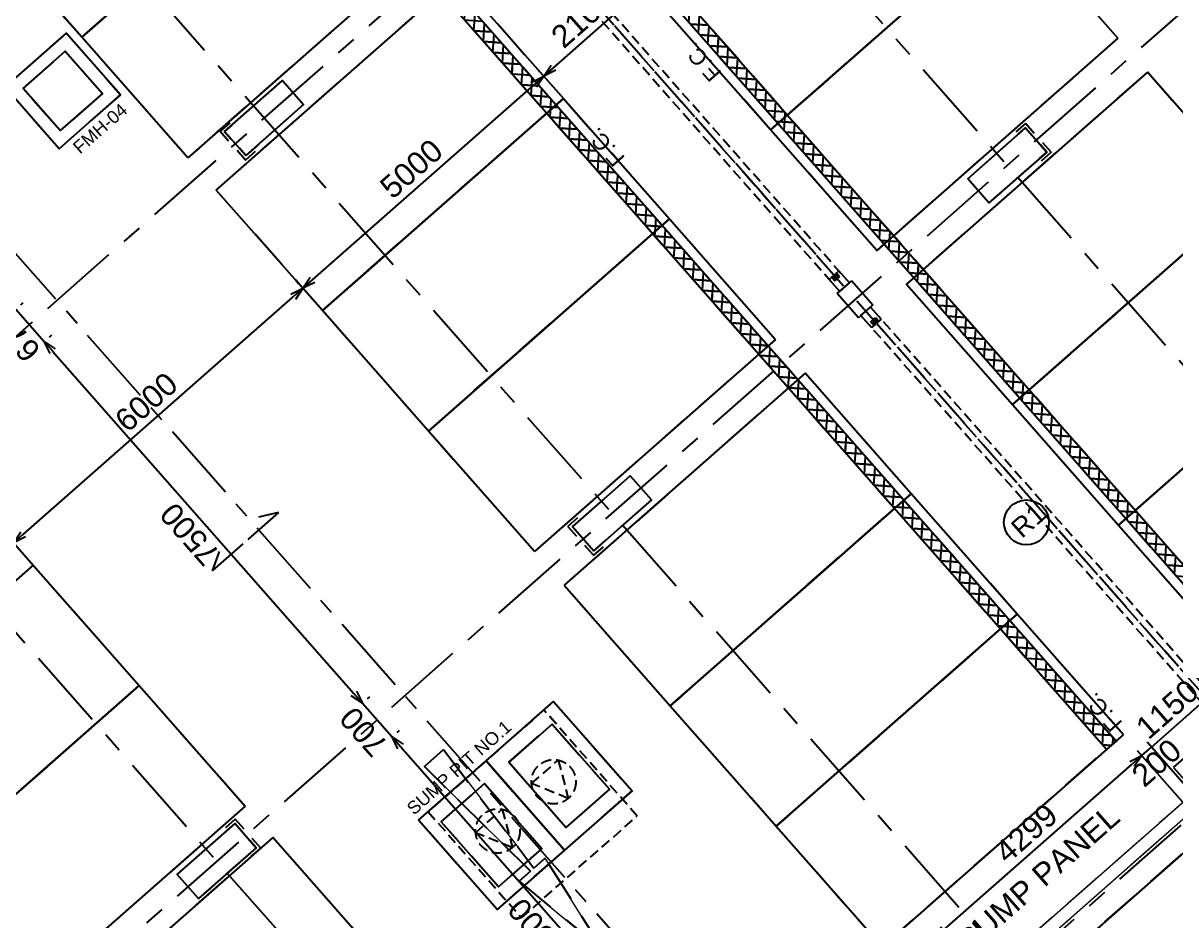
# Model space of a CAD drawing. Header units: millimetres. Extents: x 833946797 to 834440930, y 817746008 to 818399503.
# Drawn here: x 834311388 to 834329343, y 817976028 to 817990012 of the extents above; entities that cross this region are included whole.
import ezdxf
from ezdxf.enums import TextEntityAlignment as Align

# ---------------------------------------------------------------- set-up
doc = ezdxf.new("R2010")
doc.units = ezdxf.units.MM
doc.header["$LTSCALE"] = 100
for name, pattern in [('CENTER', [2, 1.25, -0.25, 0.25, -0.25]), ('Grid Line', [22.225, 12.7, -3.175, 3.175, -3.175]), ('Hidden', [9.525, 6.35, -3.175]), ('HIDDEN2', [4.7625, 3.175, -1.5875])]:
    doc.linetypes.add(name, pattern=pattern)
for name, color, linetype in [('+C-160', 160, 'Hidden'), ('A-COLS', 3, 'Continuous'), ('DLN020__', 6, 'Continuous'), ('DLN030_1', 1, 'Continuous'), ('DLN030_2', 1, 'Continuous'), ('DLN0401_', 7, 'Continuous'), ('DLN0403__Room Name', 7, 'Continuous'), ('DLN060__', 7, 'Continuous'), ('DLN220__', 7, 'Continuous'), ('DLN580__', 4, 'Continuous'), ('DLN660', 1, 'Continuous'), ('DLN810__', 1, 'Continuous')]:
    doc.layers.add(name, color=color, linetype=linetype)
for name, color, linetype, lineweight in [('A-WALL', 7, 'Continuous', 9), ('A829_ROAD', 1, 'Continuous', 0), ('CORNER GUARD', 2, 'Continuous', 50), ('HCL520_T', 7, 'Continuous', 18)]:
    doc.layers.add(name, color=color, linetype=linetype, lineweight=lineweight)
doc.styles.add('3B50A-DLN-ARC-DWG-1002-P00-LB02$0$Standard', font='swiss.ttf')
doc.styles.add('romans', font='romans.shx')
doc.styles.get("Standard").update_dxf_attribs({"font": 'swiss.ttf'})
doc.styles.add('Swis721tBT', font='swissl.ttf')
doc.dimstyles.new('INTDIM', dxfattribs={"dimtxt": 200, "dimasz": 125, "dimexe": 100, "dimexo": 150, "dimgap": 80, "dimtad": 1, "dimdec": 0, "dimzin": 9, "dimdsep": 46, "dimtxsty": 'Swis721tBT', "dimblk": 'OPEN30', "dimcen": -125, "dimclrd": 256, "dimclre": 256, "dimclrt": 2, "dimaunit": 1, "dimadec": 1, "dimazin": 0, "dimtfac": 0.444444, "dimtdec": 0, "dimtix": 1, "dimtmove": 2, "dimatfit": 3, "dimldrblk": 'OPEN30', "dimfxl": 0, "dimtolj": 1, "dimlwd": -1, "dimlwe": -1, "dimarcsym": 0})
doc.dimstyles.new('INTDIM350', dxfattribs={"dimtxt": 350, "dimasz": 200, "dimexe": 100, "dimexo": 150, "dimgap": 100, "dimtad": 1, "dimdec": 0, "dimzin": 9, "dimdsep": 46, "dimtxsty": 'Swis721tBT', "dimblk": 'OPEN30', "dimcen": -125, "dimclrd": 256, "dimclre": 256, "dimclrt": 2, "dimaunit": 1, "dimadec": 1, "dimazin": 0, "dimtfac": 0.444444, "dimtdec": 0, "dimtix": 1, "dimtmove": 2, "dimatfit": 3, "dimldrblk": 'OPEN30', "dimfxl": 0, "dimtolj": 1, "dimlwd": -1, "dimlwe": -1, "dimarcsym": 0})
pattern_1 = [(86.3502, (834319897.64, 817945893.62), (-158.428, 10.1057), []), (176.3502, (834319897.64, 817945893.62), (-10.1057, -158.428), [])]

# ---------------------------------------------------------------- blocks, each defined once
blk = doc.blocks.new('_Open30')
at = {"color": 0, "linetype": 'ByBlock', "lineweight": -2}
for p, q in [((-1, 0.268), (0, 0)), ((0, 0), (-1, -0.268)), ((0, 0), (-1, 0))]:
    blk.add_line(p, q, dxfattribs=at)
blk = doc.blocks.new('*D31')
at = {"layer": 'Defpoints', "color": 0}
for p in [(834269377, 817985820), (834268235, 817984815), (834325665, 817921862)]:
    blk.add_point(p, dxfattribs=at)
at = {"layer": 'DLN030_1', "linetype": 'Continuous'}
for p, q in [((834269264, 817985721), (834268160, 817984749)), ((834324391, 817921007), (834268367, 817984665)), ((834325552, 817921763), (834324448, 817920791))]:
    blk.add_line(p, q, dxfattribs=at)
at = {"layer": 'DLN030_1', "xscale": 200, "yscale": 200, "zscale": 200}
for p, rotation in [((834268235, 817984815), 131.3501965874743), ((834324523, 817920857), 311.3501965874743)]:
    blk.add_blockref('_Open30', p, dxfattribs=dict(at, rotation=rotation))
at = {"layer": 'DLN030_1', "color": 2, "insert": (834295471, 817953436), "char_height": 400, "attachment_point": 5, "rotation": 311.3502, "style": 'Swis721tBT'}
blk.add_mtext('\\A1;85200', dxfattribs=at)
blk = doc.blocks.new('DLN_Parking - Parking - 2500 x 5000 _WL_-1233168-Car Park_B2_F')
at = {"layer": 'DLN660'}
for p, q in [((0, 0), (0, 5000)), ((0, 5000), (2500, 5000)), ((2500, 5000), (2500, 0)), ((2500, 0), (0, 0))]:
    blk.add_line(p, q, dxfattribs=at)
blk = doc.blocks.new('A05-_14-flat-3')
at = {"layer": 'A829_ROAD'}
for p, q in [((-275, 3909), (275, 3909)), ((-50, 709), (-275, 3909)), ((275, 3909), (50, 709)), ((-375, 709), (0, -1624)), ((-50, 709), (-375, 709)), ((0, -1624), (375, 709)), ((375, 709), (50, 709))]:
    blk.add_line(p, q, dxfattribs=at)
blk = doc.blocks.new('*D87')
at = {"layer": 'Defpoints', "color": 0}
for p in [(834269376, 817985821), (834268235, 817984816), (834325664, 817921862)]:
    blk.add_point(p, dxfattribs=at)
at = {"layer": 'DLN030_1', "linetype": 'Continuous'}
for p, q in [((834269264, 817985721), (834268159, 817984750)), ((834324391, 817921007), (834268367, 817984666)), ((834325552, 817921763), (834324448, 817920791))]:
    blk.add_line(p, q, dxfattribs=at)
at = {"layer": 'DLN030_1', "xscale": 200, "yscale": 200, "zscale": 200}
for p, rotation in [((834268235, 817984816), 131.3501965866839), ((834324523, 817920857), 311.3501965866839)]:
    blk.add_blockref('_Open30', p, dxfattribs=dict(at, rotation=rotation))
at = {"layer": 'DLN030_1', "color": 2, "insert": (834295471, 817953436), "char_height": 400, "attachment_point": 5, "rotation": 311.3502, "style": 'Swis721tBT'}
blk.add_mtext('\\A1;85200', dxfattribs=at)
blk = doc.blocks.new('CORNER GUARD')
at = {"layer": 'CORNER GUARD', "color": 0, "const_width": 20}
blk.add_lwpolyline([(-150, -50), (50, -50), (50, 150)], dxfattribs=at)
at = {"layer": 'Defpoints', "color": 0}
blk.add_lwpolyline([(-150, 0), (0, 0), (0, 150)], dxfattribs=at)
blk = doc.blocks.new('FSEX')
at = {"layer": 'DLN580__'}
for p, q in [((0, 0.5), (0, 0)), ((0, 0.5), (1, 0.5)), ((1, 0.5), (1, 0)), ((0, 0), (1, 0))]:
    blk.add_line(p, q, dxfattribs=at)
at = {"layer": 'DLN580__', "style": 'romans'}
blk.add_text('EXIT', height=0.25, dxfattribs=at).set_placement((0.5, 0.25), align=Align.MIDDLE)
blk = doc.blocks.new('A$C029C5A43')
at = {"layer": '+C-160'}
for p, q in [((54521, 47766), (54521, 79836)), ((54721, 79836), (54721, 47766)), ((57121, 47766), (57121, 71666)), ((57321, 71666), (57321, 47766)), ((49871, 66636), (49871, 69136)), ((48458, 66841, 0), (49733, 66841, 0)), ((48458, 65566, 0), (48458, 66841, 0)), ((49733, 66841, 0), (49733, 65566, 0)), ((48658, 66641, 0), (49533, 66641, 0)), ((48658, 65766, 0), (48658, 66641, 0)), ((49533, 66641, 0), (49533, 65766, 0)), ((49871, 64136), (49871, 66636)), ((49871, 66636), (54871, 66636)), ((54871, 66636), (49871, 66636)), ((49533, 65766, 0), (48658, 65766, 0)), ((49733, 65566, 0), (48458, 65566, 0)), ((54871, 64136), (49871, 64136)), ((50721, 64115), (50521, 64115)), ((50521, 64115), (50521, 63915)), ((50571, 63566, 0), (50571, 64066, 0)), ((50571, 64066, 0), (51771, 64066, 0)), ((50571, 63566, 0), (50571, 64066, 0)), ((50571, 64066, 0), (51771, 64066, 0)), ((50721, 64065), (50571, 64065)), ((50571, 64065), (50571, 63915)), ((51771, 64066, 0), (51771, 63566, 0)), ((51771, 64066, 0), (51771, 63566, 0)), ((50521, 63515), (50521, 63715)), ((50571, 63565), (50571, 63715)), ((51771, 63566, 0), (50571, 63566, 0)), ((51771, 63566, 0), (50571, 63566, 0)), ((50721, 63565), (50571, 63565)), ((43871, 63466), (43871, 60966)), ((49871, 60966), (49871, 63466)), ((49871, 63466), (54871, 63466)), ((50721, 63515), (50521, 63515)), ((54871, 63466), (54871, 60966)), ((54521, 62678), (54721, 62877)), ((54721, 62479), (54521, 62679)), ((54521, 62453), (54721, 62653)), ((54721, 62255), (54521, 62455)), ((54521, 62229), (54721, 62428)), ((54721, 62030), (54521, 62230)), ((54521, 62004), (54721, 62204)), ((54721, 61806), (54521, 62006)), ((54521, 61780), (54721, 61979)), ((54721, 61581), (54521, 61781)), ((54521, 61555), (54721, 61755)), ((54721, 61357), (54521, 61557)), ((54521, 61331), (54721, 61530)), ((54721, 61132), (54521, 61332)), ((54521, 61106), (54721, 61306)), ((54721, 60908), (54521, 61108)), ((54521, 60881), (54721, 61081)), ((38871, 60966), (43871, 60966)), ((43871, 60966), (38871, 60966)), ((43871, 60966), (43871, 58466)), ((49871, 58466), (49871, 60966)), ((49871, 60966), (54871, 60966)), ((54871, 60966), (49871, 60966)), ((54721, 60683), (54521, 60883)), ((54871, 60966), (54871, 58466)), ((56971, 58466), (56971, 60966)), ((54521, 60657), (54721, 60857)), ((54721, 60459), (54521, 60659)), ((54521, 60432), (54721, 60632)), ((57121, 60338), (57321, 60538)), ((57321, 60328), (57121, 60528)), ((54721, 60234), (54521, 60434)), ((54521, 60208), (54721, 60408)), ((54721, 60010), (54521, 60210)), ((54521, 59983), (54721, 60183)), ((57121, 60114), (57321, 60314)), ((57321, 60104), (57121, 60304)), ((54721, 59785), (54521, 59985)), ((57121, 59889), (57321, 60089)), ((57321, 59879), (57121, 60079)), ((54521, 59759), (54721, 59959)), ((57121, 59665), (57321, 59865)), ((57321, 59655), (57121, 59855)), ((54721, 59561), (54521, 59761)), ((54521, 59534), (54721, 59734)), ((57121, 59440), (57321, 59640)), ((57321, 59430), (57121, 59630)), ((54721, 59336), (54521, 59536)), ((54521, 59310), (54721, 59510)), ((54721, 59112), (54521, 59312)), ((54521, 59085), (54721, 59285)), ((57121, 59216), (57321, 59416)), ((57321, 59206), (57121, 59406)), ((45909, 59055, 0), (46187, 59208, 0)), ((47278, 59055, 0), (47000, 59208, 0)), ((54721, 58887), (54521, 59087)), ((57121, 58991), (57321, 59191)), ((57321, 58981), (57121, 59181)), ((47278, 59055, 0), (45909, 59055, 0)), ((45909, 59055, 0), (47278, 59055, 0)), ((54521, 58861), (54721, 59061)), ((57121, 58767), (57321, 58967)), ((57321, 58757), (57121, 58957)), ((54721, 58663), (54521, 58863)), ((54521, 58636), (54721, 58836)), ((57121, 58542), (57321, 58742)), ((57321, 58532), (57121, 58732)), ((54721, 58438), (54521, 58638)), ((54521, 58412), (54721, 58612)), ((38871, 58466), (43871, 58466)), ((43871, 58466), (38871, 58466)), ((43871, 58466), (43871, 55966)), ((54871, 58466), (49871, 58466)), ((49871, 55966), (49871, 58466)), ((49871, 58466), (54871, 58466)), ((54721, 58214), (54521, 58414)), ((54521, 58187), (54721, 58387)), ((54871, 58466), (54871, 55966)), ((56971, 55966), (56971, 58466)), ((56971, 58466), (61971, 58466)), ((61971, 58466), (56971, 58466)), ((57121, 58318), (57321, 58518)), ((57321, 58308), (57121, 58508)), ((61971, 58466), (61971, 55966)), ((54721, 57989), (54521, 58189)), ((57121, 58093), (57321, 58293)), ((57321, 58083), (57121, 58283)), ((54521, 57963), (54721, 58163)), ((57121, 57869), (57321, 58069)), ((57321, 57859), (57121, 58059)), ((54721, 57765), (54521, 57965)), ((54521, 57738), (54721, 57938)), ((57121, 57644), (57321, 57844)), ((57321, 57634), (57121, 57834)), ((54721, 57540), (54521, 57740)), ((54521, 57514), (54721, 57714)), ((54721, 57316), (54521, 57516)), ((54521, 57289), (54721, 57489)), ((57121, 57420), (57321, 57620)), ((57321, 57410), (57121, 57610)), ((54721, 57091), (54521, 57291)), ((57121, 57195), (57321, 57395)), ((57321, 57185), (57121, 57385)), ((54521, 57065), (54721, 57265)), ((57121, 56971), (57321, 57171)), ((57321, 56961), (57121, 57161)), ((54721, 56867), (54521, 57067)), ((54521, 56840), (54721, 57040)), ((57121, 56746), (57321, 56946)), ((57321, 56736), (57121, 56936)), ((54721, 56642), (54521, 56842)), ((54521, 56616), (54721, 56816)), ((54721, 56418), (54521, 56618)), ((54521, 56391), (54721, 56591)), ((57121, 56522), (57321, 56722)), ((57321, 56512), (57121, 56712)), ((54721, 56193), (54521, 56393)), ((57121, 56297), (57321, 56497)), ((57321, 56287), (57121, 56487)), ((54521, 56167), (54721, 56367)), ((57121, 56073), (57321, 56273)), ((57321, 56063), (57121, 56263)), ((54721, 55969), (54521, 56169)), ((54521, 55942), (54721, 56142)), ((56191, 56116), (56116, 56116)), ((56116, 56116), (56116, 55866)), ((56191, 56116), (56166, 56116)), ((56166, 56116), (56166, 56041)), ((56166, 56041), (56266, 56041)), ((56191, 56066), (56191, 56116)), ((56241, 56066), (56191, 56066)), ((56266, 56116), (56241, 56116)), ((56241, 56116), (56241, 56066)), ((56316, 56116), (56241, 56116)), ((56266, 56041), (56266, 56116)), ((56316, 55866), (56316, 56116)), ((57121, 55848), (57321, 56048)), ((57321, 55838), (57121, 56038)), ((43871, 55966), (38871, 55966)), ((42371, 55366, 0), (42371, 55866, 0)), ((42371, 55866, 0), (43571, 55866, 0)), ((42371, 55366, 0), (42371, 55866, 0)), ((42371, 55866, 0), (43571, 55866, 0)), ((43421, 55916), (43621, 55916)), ((43421, 55866), (43571, 55866)), ((43571, 55866, 0), (43571, 55366, 0)), ((43571, 55866, 0), (43571, 55366, 0)), ((43571, 55866), (43571, 55716)), ((43621, 55916), (43621, 55716)), ((54871, 55966), (49871, 55966)), ((50721, 55916), (50521, 55916)), ((50521, 55916), (50521, 55716)), ((50571, 55366, 0), (50571, 55866, 0)), ((50571, 55866, 0), (51771, 55866, 0)), ((50571, 55366, 0), (50571, 55866, 0)), ((50571, 55866, 0), (51771, 55866, 0)), ((50721, 55866), (50571, 55866)), ((50571, 55866), (50571, 55716)), ((51771, 55866, 0), (51771, 55366, 0)), ((51771, 55866, 0), (51771, 55366, 0)), ((54721, 55744), (54521, 55944)), ((54521, 55718), (54721, 55918)), ((56066, 55866), (56366, 55866)), ((56066, 55366), (56066, 55866)), ((56116, 55866), (56316, 55866)), ((56366, 55866), (56366, 55366)), ((61971, 55966), (56971, 55966)), ((58771, 55366, 0), (58771, 55866, 0)), ((58771, 55866, 0), (59971, 55866, 0)), ((58771, 55866, 0), (59971, 55866, 0)), ((58771, 55366, 0), (58771, 55866, 0)), ((59821, 55916), (60021, 55916)), ((59821, 55866), (59971, 55866)), ((59971, 55866, 0), (59971, 55366, 0)), ((59971, 55866, 0), (59971, 55366, 0)), ((59971, 55866), (59971, 55716)), ((60021, 55916), (60021, 55716)), ((54721, 55520), (54521, 55720)), ((54521, 55493), (54721, 55693)), ((57121, 55624), (57321, 55824)), ((57321, 55614), (57121, 55814)), ((43571, 55366), (43571, 55516)), ((43621, 55316), (43621, 55516)), ((50521, 55316), (50521, 55516)), ((50571, 55366), (50571, 55516)), ((54721, 55295), (54521, 55495)), ((57121, 55399), (57321, 55599)), ((57321, 55389), (57121, 55589)), ((59971, 55366), (59971, 55516)), ((60021, 55316), (60021, 55516)), ((43871, 55316), (38871, 55316)), ((43571, 55366, 0), (42371, 55366, 0)), ((43571, 55366, 0), (42371, 55366, 0)), ((43421, 55366), (43571, 55366)), ((43421, 55316), (43621, 55316)), ((43871, 52816), (43871, 55316)), ((50721, 55316), (50521, 55316)), ((51771, 55366, 0), (50571, 55366, 0)), ((51771, 55366, 0), (50571, 55366, 0)), ((50721, 55366), (50571, 55366)), ((54521, 55269), (54721, 55469)), ((56366, 55366), (56066, 55366)), ((56116, 55116), (56116, 55366)), ((56116, 55366), (56316, 55366)), ((56316, 55366), (56316, 55116)), ((57121, 55175), (57321, 55375)), ((57321, 55165), (57121, 55365)), ((59971, 55366, 0), (58771, 55366, 0)), ((59971, 55366, 0), (58771, 55366, 0)), ((59821, 55366), (59971, 55366)), ((59821, 55316), (60021, 55316)), ((54871, 55266), (49871, 55266)), ((49871, 55266), (49871, 52766)), ((54721, 55071), (54521, 55271)), ((54521, 55044), (54721, 55244)), ((54871, 52766), (54871, 55266)), ((56166, 55116), (56166, 55191)), ((56166, 55191), (56266, 55191)), ((56241, 55166), (56191, 55166)), ((56191, 55166), (56191, 55116)), ((56241, 55116), (56241, 55166)), ((56266, 55191), (56266, 55116)), ((61971, 55266), (56971, 55266)), ((56971, 55266), (56971, 52766)), ((57121, 54950), (57321, 55150)), ((57321, 54940), (57121, 55140)), ((61971, 52766), (61971, 55266)), ((54721, 54846), (54521, 55046)), ((54521, 54820), (54721, 55020)), ((56191, 55116), (56116, 55116)), ((56191, 55116), (56166, 55116)), ((56266, 55116), (56241, 55116)), ((56316, 55116), (56241, 55116)), ((54721, 54622), (54521, 54822)), ((54521, 54595), (54721, 54795)), ((57121, 54726), (57321, 54926)), ((57321, 54716), (57121, 54916)), ((46372, 54586), (46770, 54586)), ((46535, 52272), (46372, 54586)), ((46770, 54586), (46607, 52272)), ((54721, 54397), (54521, 54597)), ((57121, 54501), (57321, 54701)), ((57321, 54491), (57121, 54691)), ((54521, 54371), (54721, 54571)), ((57121, 54277), (57321, 54477)), ((57321, 54267), (57121, 54467)), ((54721, 54173), (54521, 54373)), ((54521, 54146), (54721, 54346)), ((57121, 54052), (57321, 54252)), ((57321, 54042), (57121, 54242)), ((54721, 53948), (54521, 54148)), ((54521, 53922), (54721, 54122)), ((45751, 54017, 0), (47151, 54017, 0)), ((45751, 52167, 0), (45751, 54017, 0)), ((47151, 54017, 0), (47151, 52167, 0)), ((47151, 54017, 0), (48551, 54017, 0)), ((47151, 52167, 0), (47151, 54017, 0)), ((48551, 54017, 0), (48551, 52167, 0)), ((54721, 53724), (54521, 53924)), ((54521, 53697), (54721, 53897)), ((57121, 53828), (57321, 54028)), ((57321, 53818), (57121, 54018)), ((46001, 53767, 0), (46901, 53767, 0)), ((46001, 52417, 0), (46001, 53767, 0)), ((46901, 53767, 0), (46901, 52417, 0)), ((47401, 53767, 0), (48301, 53767, 0)), ((47401, 52417, 0), (47401, 53767, 0)), ((48301, 53767, 0), (48301, 52417, 0)), ((54721, 53499), (54521, 53699)), ((57121, 53603), (57321, 53803)), ((57321, 53593), (57121, 53793)), ((54521, 53473), (54721, 53673)), ((57121, 53379), (57321, 53579)), ((57321, 53369), (57121, 53569)), ((54721, 53275), (54521, 53475)), ((54521, 53248), (54721, 53448)), ((57121, 53154), (57321, 53354)), ((57321, 53144), (57121, 53344)), ((54721, 53050), (54521, 53250)), ((54521, 53024), (54721, 53224)), ((54721, 52826), (54521, 53026)), ((54521, 52799), (54721, 52999)), ((57121, 52930), (57321, 53130)), ((57321, 52920), (57121, 53120)), ((54721, 52601), (54521, 52801)), ((57121, 52705), (57321, 52905)), ((57321, 52695), (57121, 52895)), ((49871, 52766), (54871, 52766)), ((54871, 52766), (49871, 52766)), ((49871, 52766), (49871, 50266)), ((54521, 52575), (54721, 52775)), ((54871, 50266), (54871, 52766)), ((56971, 52766), (61971, 52766)), ((61971, 52766), (56971, 52766)), ((56971, 52766), (56971, 50266)), ((57121, 52481), (57321, 52681)), ((57321, 52471), (57121, 52671)), ((54721, 52377), (54521, 52577)), ((54521, 52350), (54721, 52550)), ((57121, 52256), (57321, 52456)), ((57321, 52246), (57121, 52446)), ((46901, 52417, 0), (46001, 52417, 0)), ((46300, 52272), (46571, 50586)), ((46535, 52272), (46300, 52272)), ((46571, 50586), (46842, 52272)), ((46842, 52272), (46607, 52272)), ((48301, 52417, 0), (47401, 52417, 0)), ((54721, 52152), (54521, 52352)), ((54521, 52126), (54721, 52326)), ((47151, 52167, 0), (45751, 52167, 0)), ((48551, 52167, 0), (47151, 52167, 0)), ((54721, 51928), (54521, 52127)), ((54521, 51901), (54721, 52101)), ((57121, 52031), (57321, 52231)), ((57321, 52022), (57121, 52222)), ((54721, 51703), (54521, 51903)), ((57121, 51807), (57321, 52007)), ((57321, 51797), (57121, 51997)), ((54521, 51677), (54721, 51877)), ((57121, 51582), (57321, 51782)), ((57321, 51573), (57121, 51773)), ((54721, 51479), (54521, 51678)), ((54521, 51452), (54721, 51652)), ((57121, 51358), (57321, 51558)), ((57321, 51348), (57121, 51548)), ((54721, 51254), (54521, 51454)), ((54521, 51228), (54721, 51428)), ((54721, 51030), (54521, 51229)), ((54521, 51003), (54721, 51203)), ((57121, 51133), (57321, 51333)), ((57321, 51124), (57121, 51324)), ((54721, 50805), (54521, 51005)), ((57121, 50909), (57321, 51109)), ((57321, 50899), (57121, 51099)), ((54521, 50779), (54721, 50979)), ((57121, 50684), (57321, 50884)), ((57321, 50675), (57121, 50875)), ((54721, 50581), (54521, 50780)), ((54521, 50554), (54721, 50754)), ((57121, 50460), (57321, 50660)), ((57321, 50450), (57121, 50650)), ((54721, 50356), (54521, 50556)), ((54521, 50330), (54721, 50530)), ((54721, 50132), (54521, 50331)), ((54521, 50105), (54721, 50305)), ((57121, 50235), (57321, 50435)), ((57321, 50226), (57121, 50426)), ((54871, 50266), (49871, 50266)), ((49871, 50266), (49871, 47766)), ((49871, 50266), (54871, 50266)), ((54721, 49907), (54521, 50107)), ((54871, 47766), (54871, 50266)), ((56971, 50266), (61971, 50266)), ((61971, 50266), (56971, 50266)), ((56971, 50266), (56971, 47766)), ((57121, 50011), (57321, 50211)), ((57321, 50001), (57121, 50201)), ((54521, 49881), (54721, 50081)), ((57121, 49786), (57321, 49986)), ((57321, 49777), (57121, 49977)), ((54721, 49683), (54521, 49882)), ((54521, 49656), (54721, 49856)), ((57121, 49562), (57321, 49762)), ((57321, 49552), (57121, 49752)), ((54721, 49458), (54521, 49658)), ((54521, 49432), (54721, 49631)), ((54721, 49234), (54521, 49433)), ((54521, 49207), (54721, 49407)), ((57121, 49337), (57321, 49537)), ((57321, 49328), (57121, 49528)), ((54721, 49009), (54521, 49209)), ((57121, 49113), (57321, 49313)), ((57321, 49103), (57121, 49303)), ((54521, 48983), (54721, 49182)), ((54721, 48785), (54521, 48984)), ((54521, 48758), (54721, 48958)), ((54721, 48560), (54521, 48760)), ((54521, 48534), (54721, 48733)), ((54721, 48336), (54521, 48535)), ((54521, 48309), (54721, 48509)), ((54721, 48111), (54521, 48311)), ((54521, 48085), (54721, 48284)), ((54721, 47887), (54521, 48086)), ((54521, 47860), (54721, 48060)), ((49871, 47766), (54871, 47766)), ((54617, 47766), (54521, 47862)), ((54721, 47766), (54521, 47766)), ((54651, 47766), (54721, 47835)), ((49871, 45766), (54871, 45766))]:
    blk.add_line(p, q, dxfattribs=at)
at = {"layer": '+C-160', "linetype": 'Hidden'}
blk.add_line((56216, 46366), (56216, 72065), dxfattribs=at)
at = {"layer": '+C-160', "lineweight": 18}
for p, q in [((51771, 64066), (50571, 64066)), ((50571, 64066), (50571, 63566)), ((51771, 63566), (51771, 64066)), ((50571, 63566), (51771, 63566)), ((43571, 55866), (42371, 55866)), ((42371, 55866), (42371, 55366)), ((43571, 55366), (43571, 55866)), ((51771, 55866), (50571, 55866)), ((50571, 55866), (50571, 55366)), ((51771, 55366), (51771, 55866)), ((59971, 55866), (58771, 55866)), ((58771, 55866), (58771, 55366)), ((59971, 55366), (59971, 55866)), ((42371, 55366), (43571, 55366)), ((50571, 55366), (51771, 55366)), ((58771, 55366), (59971, 55366)), ((50571, 46366, 0), (55071, 46366, 0)), ((50771, 46166, 0), (54871, 46166, 0))]:
    blk.add_line(p, q, dxfattribs=at)
at = {"layer": '+C-160', "linetype": 'Hidden', "ltscale": 0.25}
for p, q in [((56116, 56066), (56116, 63366)), ((56316, 56066), (56316, 63366)), ((56116, 46566, 0), (56116, 55166)), ((56316, 46566, 0), (56316, 55166))]:
    blk.add_line(p, q, dxfattribs=at)
at = {"layer": '+C-160', "linetype": 'Hidden', "ltscale": 0.5}
for p, q in [((56216, 56066), (56216, 63366)), ((56216, 46566, 0), (56216, 55166))]:
    blk.add_line(p, q, dxfattribs=at)
at = {"layer": '+C-160', "linetype": 'HIDDEN2', "ltscale": 0.5}
for p, q in [((48351, 54017, 0), (45951, 54017, 0)), ((45951, 54017, 0), (45951, 51817, 0)), ((48351, 51817, 0), (48351, 54017, 0)), ((46290, 53284, 0), (46843, 53284, 0)), ((46566, 52731, 0), (46290, 53284, 0)), ((46843, 53284, 0), (46566, 52731, 0)), ((47450, 53284, 0), (48003, 53284, 0)), ((47726, 52731, 0), (47450, 53284, 0)), ((48003, 53284, 0), (47726, 52731, 0)), ((45951, 51817, 0), (48351, 51817, 0))]:
    blk.add_line(p, q, dxfattribs=at)
for centre in [(46566, 53077, 0), (47726, 53077, 0)]:
    blk.add_circle(centre, 345, dxfattribs=at)
blk = doc.blocks.new('*D128')
at = {"layer": 'Defpoints', "color": 0}
for p in [(834315744, 817985881), (834315744, 817985881), (834311240, 817981917)]:
    blk.add_point(p, dxfattribs=at)
at = {"layer": 'DLN030_2', "linetype": 'Continuous'}
for p, q in [((834315645, 817985993), (834315678, 817985956)), ((834311390, 817982049), (834315594, 817985748)), ((834311141, 817982029), (834311174, 817981992))]:
    blk.add_line(p, q, dxfattribs=at)
at = {"layer": 'DLN030_2', "xscale": 200, "yscale": 200, "zscale": 200}
for p, rotation in [((834315744, 817985881), 41.35019583601527), ((834311240, 817981917), 221.3501958360152)]:
    blk.add_blockref('_Open30', p, dxfattribs=dict(at, rotation=rotation))
at = {"layer": 'DLN030_2', "color": 2, "insert": (834313308, 817984109), "char_height": 350, "attachment_point": 5, "rotation": 41.3502, "style": 'Swis721tBT'}
blk.add_mtext('\\A1;6000', dxfattribs=at)
blk = doc.blocks.new('*D129')
at = {"layer": 'Defpoints', "color": 0}
for p in [(834319498, 817989184), (834319518, 817989161), (834315744, 817985881)]:
    blk.add_point(p, dxfattribs=at)
at = {"layer": 'DLN030_2', "linetype": 'Continuous'}
for p, q in [((834319419, 817989274), (834319432, 817989259)), ((834315895, 817986013), (834319348, 817989052)), ((834315645, 817985993), (834315678, 817985956))]:
    blk.add_line(p, q, dxfattribs=at)
at = {"layer": 'DLN030_2', "xscale": 200, "yscale": 200, "zscale": 200}
for p, rotation in [((834319498, 817989184), 41.35019583601527), ((834315744, 817985881), 221.3501958360152)]:
    blk.add_blockref('_Open30', p, dxfattribs=dict(at, rotation=rotation))
at = {"layer": 'DLN030_2', "color": 2, "insert": (834317436, 817987742), "char_height": 350, "attachment_point": 5, "rotation": 41.3502, "style": 'Swis721tBT'}
blk.add_mtext('\\A1;5000', dxfattribs=at)
blk = doc.blocks.new('*D130')
at = {"layer": 'Defpoints', "color": 0}
for p in [(834321074, 817990571), (834321074, 817990571), (834319518, 817989161)]:
    blk.add_point(p, dxfattribs=at)
at = {"layer": 'DLN030_2', "linetype": 'Continuous'}
for p, q in [((834320975, 817990684), (834321008, 817990646)), ((834319648, 817989316), (834320924, 817990439)), ((834319419, 817989274), (834319432, 817989259))]:
    blk.add_line(p, q, dxfattribs=at)
at = {"layer": 'DLN030_2', "xscale": 200, "yscale": 200, "zscale": 200}
for p, rotation in [((834321074, 817990571), 41.35019583601527), ((834319498, 817989184), 221.3501958360152)]:
    blk.add_blockref('_Open30', p, dxfattribs=dict(at, rotation=rotation))
at = {"layer": 'DLN030_2', "color": 2, "insert": (834320101, 817990088), "char_height": 350, "attachment_point": 5, "rotation": 41.3502, "style": 'Swis721tBT'}
blk.add_mtext('\\A1;2100', dxfattribs=at)
blk = doc.blocks.new('*D145')
at = {"layer": 'Defpoints', "color": 0}
for p in [(834328809, 817978603), (834329580, 817977727), (834326220, 817975037, 0)]:
    blk.add_point(p, dxfattribs=at)
at = {"layer": 'DLN030_2', "linetype": 'Continuous'}
for p, q in [((834329481, 817977839), (834328743, 817978678)), ((834325732, 817975894), (834328659, 817978471)), ((834326121, 817975149), (834325516, 817975837))]:
    blk.add_line(p, q, dxfattribs=at)
at = {"layer": 'DLN030_2', "xscale": 200, "yscale": 200, "zscale": 200}
for p, rotation in [((834328809, 817978603), 41.35019583601527), ((834325582, 817975762), 221.3501958360152)]:
    blk.add_blockref('_Open30', p, dxfattribs=dict(at, rotation=rotation))
at = {"layer": 'DLN030_2', "color": 2, "insert": (834327011, 817977393), "char_height": 350, "attachment_point": 5, "rotation": 41.3502, "style": 'Swis721tBT'}
blk.add_mtext('\\A1;4299', dxfattribs=at)
blk = doc.blocks.new('*D146')
at = {"layer": 'Defpoints', "color": 0}
for p in [(834328960, 817978735), (834329580, 817977727), (834329731, 817977859, 0)]:
    blk.add_point(p, dxfattribs=at)
at = {"layer": 'DLN030_2', "linetype": 'Continuous'}
for p, q in [((834329632, 817977972), (834328894, 817978810)), ((834329481, 817977839), (834328743, 817978678)), ((834328809, 817978603), (834328960, 817978735))]:
    blk.add_line(p, q, dxfattribs=at)
at = {"layer": 'DLN030_2', "color": 2, "insert": (834329041, 817978491), "char_height": 350, "attachment_point": 5, "rotation": 41.3502, "style": 'Swis721tBT'}
blk.add_mtext('\\A1;200', dxfattribs=at)
blk = doc.blocks.new('*D147')
at = {"layer": 'Defpoints', "color": 0}
for p in [(834329823, 817979495), (834330594, 817978619, 0), (834329731, 817977859, 0)]:
    blk.add_point(p, dxfattribs=at)
at = {"layer": 'DLN030_2', "linetype": 'Continuous'}
for p, q in [((834328960, 817978735), (834329823, 817979495)), ((834330495, 817978732), (834329757, 817979570)), ((834329632, 817977972), (834328894, 817978810))]:
    blk.add_line(p, q, dxfattribs=at)
at = {"layer": 'DLN030_2', "color": 2, "insert": (834329207, 817979325), "char_height": 350, "attachment_point": 5, "rotation": 41.3502, "style": 'Swis721tBT'}
blk.add_mtext('\\A1;1150', dxfattribs=at)
blk = doc.blocks.new('*D183')
at = {"layer": 'Defpoints', "color": 0}
for p in [(834311274, 817985554), (834311717, 817985051), (834311717, 817985051)]:
    blk.add_point(p, dxfattribs=at)
at = {"layer": 'DLN030_2', "linetype": 'Continuous'}
for p, q in [((834311387, 817985653), (834311349, 817985620)), ((834311274, 817985554), (834311717, 817985051)), ((834311829, 817985150), (834311792, 817985117))]:
    blk.add_line(p, q, dxfattribs=at)
at = {"layer": 'DLN030_2', "color": 2, "insert": (834311285, 817985118), "char_height": 350, "attachment_point": 5, "rotation": 131.3502, "style": 'Swis721tBT'}
blk.add_mtext('\\A1;670', dxfattribs=at)
blk = doc.blocks.new('*D184')
at = {"layer": 'Defpoints', "color": 0}
for p in [(834311717, 817985051), (834316672, 817979421), (834316672, 817979421)]:
    blk.add_point(p, dxfattribs=at)
at = {"layer": 'DLN030_2', "linetype": 'Continuous'}
for p, q in [((834311829, 817985150), (834311792, 817985117)), ((834311849, 817984901), (834316539, 817979571)), ((834316784, 817979520), (834316747, 817979487))]:
    blk.add_line(p, q, dxfattribs=at)
at = {"layer": 'DLN030_2', "xscale": 200, "yscale": 200, "zscale": 200}
for p, rotation in [((834311717, 817985051), 131.3501958360153), ((834316672, 817979421), 311.3501958360153)]:
    blk.add_blockref('_Open30', p, dxfattribs=dict(at, rotation=rotation))
at = {"layer": 'DLN030_2', "color": 2, "insert": (834313984, 817982051), "char_height": 350, "attachment_point": 5, "rotation": 131.3502, "style": 'Swis721tBT'}
blk.add_mtext('\\A1;7500', dxfattribs=at)
blk = doc.blocks.new('*D185')
at = {"layer": 'Defpoints', "color": 0}
for p in [(834316672, 817979421), (834317134, 817978896), (834317134, 817978896)]:
    blk.add_point(p, dxfattribs=at)
at = {"layer": 'DLN030_2', "linetype": 'Continuous'}
for p, q in [((834316784, 817979520), (834316747, 817979487)), ((834316672, 817979421), (834317134, 817978896)), ((834317247, 817978995), (834317209, 817978962))]:
    blk.add_line(p, q, dxfattribs=at)
at = {"layer": 'DLN030_2', "color": 2, "insert": (834316693, 817978974), "char_height": 350, "attachment_point": 5, "rotation": 131.3502, "style": 'Swis721tBT'}
blk.add_mtext('\\A1;700', dxfattribs=at)
blk = doc.blocks.new('*D186')
at = {"layer": 'Defpoints', "color": 0}
for p in [(834317134, 817978896), (834322089, 817973266), (834322089, 817973266)]:
    blk.add_point(p, dxfattribs=at)
at = {"layer": 'DLN030_2', "linetype": 'Continuous'}
for p, q in [((834317247, 817978995), (834317209, 817978962)), ((834317266, 817978746), (834321957, 817973416)), ((834322202, 817973365), (834322164, 817973332))]:
    blk.add_line(p, q, dxfattribs=at)
at = {"layer": 'DLN030_2', "xscale": 200, "yscale": 200, "zscale": 200}
for p, rotation in [((834317134, 817978896), 131.3501958360153), ((834322089, 817973266), 311.3501958360153)]:
    blk.add_blockref('_Open30', p, dxfattribs=dict(at, rotation=rotation))
at = {"layer": 'DLN030_2', "color": 2, "insert": (834319401, 817975896), "char_height": 350, "attachment_point": 5, "rotation": 131.3502, "style": 'Swis721tBT'}
blk.add_mtext('\\A1;7500', dxfattribs=at)

msp = doc.modelspace()

# ---------------------------------------------------------------- hatches: boundary and pattern name
at = {"layer": 'A-WALL'}
h = msp.add_hatch(dxfattribs=at)
h.set_pattern_fill('ANSI31', scale=50)
h.set_pattern_definition([(86.350195828, (-1e-07, 1e-07), (-158.428018635, 10.105711821), [])])
edge = h.paths.add_edge_path()
edge.add_line((834373398.9, 817975260.5), (834373587.8, 817975426.8))
edge.add_line((834373587.8, 817975426.8), (834373233.3, 817980498))
edge.add_line((834373233.3, 817980498), (834338943.8, 818019460))
edge.add_arc((834332615.6, 818013879.7), 8437.1, 41.40656, 102.76311)
edge.add_line((834330751.7, 818022108.4), (834321993.3, 818032060.3))
edge.add_line((834321993.3, 818032060.3), (834277327.5, 817992751.1))
edge.add_line((834277327.5, 817992751.1), (834277459.6, 817992600.9))
edge.add_line((834277459.6, 817992600.9), (834321975.3, 818031778))
edge.add_line((834321975.3, 818031778), (834330680.7, 818021886.4))
edge.add_arc((834332615.6, 818013879.7), 8237.1, 41.40793, 103.58613, ccw=False)
edge.add_line((834338793.6, 818019327.9), (834373038.5, 817980416.6))
edge.add_line((834373038.5, 817980416.6), (834373398.9, 817975260.5))
at = {"layer": 'DLN060__'}
h = msp.add_hatch(dxfattribs=at)
h.set_pattern_fill('EARTH', color=251, scale=150, angle=45)
h.set_pattern_definition([(86.35019583, (1453154.1, 238293.2), (-889.9338409, 1011.2023827), [952.5, -952.5]), (86.35019583, (1452797.6, 238315.9), (-889.9338409, 1011.2023827), [952.5, -952.5]), (86.35019583, (1452441.2, 238338.6), (-889.9338409, 1011.2023827), [952.5, -952.5]), (176.35019583, (1452329.9, 238465), (-1011.2023827, -889.9338409), [952.5, -952.5]), (176.35019583, (1452352.65, 238821.5), (-1011.2023827, -889.9338409), [952.5, -952.5]), (176.35019583, (1452375.4, 239178), (-1011.2023827, -889.9338409), [952.5, -952.5])])
edge = h.paths.add_edge_path()
edge.add_line((834303001.7, 817954269.4), (834304578.4, 817955656.4))
edge.add_line((834304578.4, 817955656.4), (834331037.8, 817925591.5))
edge.add_line((834331037.8, 817925591.5), (834375206.5, 817964463.2))
edge.add_line((834375206.5, 817964463.2), (834374060.9, 817980844.8))
edge.add_line((834374060.9, 817980844.8), (834339581.5, 818020021.9))
edge.add_arc((834332615.9, 818013881.7), 9285.6, 41.39677, 99.60462)
edge.add_line((834331066.6, 818023037.1), (834322069.8, 818033259.9))
edge.add_line((834322069.8, 818033259.9), (834273725.6, 817990713.5))
edge.add_line((834273725.6, 817990713.5), (834304578.4, 817955656.4))
edge.add_line((834304578.4, 817955656.4), (834303001.7, 817954269.4))
edge.add_line((834303001.7, 817954269.4), (834270761.5, 817990902.8))
edge.add_line((834270761.5, 817990902.8), (834322258.6, 818036224.1))
edge.add_line((834322258.6, 818036224.1), (834331970.3, 818025189))
edge.add_arc((834332622.3, 818013717.3), 11490.2, 42.02614, 93.25305, ccw=False)
edge.add_line((834341157.7, 818021409.6), (834375550.8, 817982329.9))
edge.add_line((834375550.8, 817982329.9), (834377279, 817963489.7))
edge.add_line((834377279, 817963489.7), (834330848.8, 817922627.7))
edge.add_line((834330848.8, 817922627.7), (834303001.7, 817954269.4))
at = {"layer": 'DLN810__'}
h = msp.add_hatch(dxfattribs=at)
h.set_pattern_fill('ANSI37', color=256, scale=50)
h.set_pattern_definition(pattern_1)
h.paths.add_polyline_path([(834307073.5, 818002771.7), (834307223.5, 818002903.8), (834328410.8, 817978829.3), (834328260.8, 817978697.3)])
h = msp.add_hatch(dxfattribs=at)
h.set_pattern_fill('ANSI37', color=256, scale=50)
h.set_pattern_definition(pattern_1)
h.paths.add_polyline_path([(834314422.7, 817998356.2), (834314572.9, 817998488.4), (834330362.6, 817980547), (834330212.5, 817980414.9)])

# ---------------------------------------------------------------- linework, layer by layer
at = {"layer": 'A-COLS', "lineweight": 18}
for p, q in [((834315427.6, 817989116.5), (834314526.7, 817988323.7)), ((834315757.9, 817988741.2), (834315427.6, 817989116.5)), ((834314857.1, 817987948.4), (834315757.9, 817988741.2)), ((834314526.7, 817988323.7), (834314857.1, 817987948.4)), ((834327000.6, 817988378.3), (834326099.8, 817987585.5)), ((834327330.9, 817988003), (834327000.6, 817988378.3)), ((834326430.1, 817987210.2), (834327330.9, 817988003)), ((834326099.8, 817987585.5), (834326430.1, 817987210.2)), ((834320845, 817982960.9), (834319944.2, 817982168.1)), ((834321175.3, 817982585.5), (834320845, 817982960.9)), ((834320274.5, 817981792.8), (834321175.3, 817982585.5)), ((834319944.2, 817982168.1), (834320274.5, 817981792.8)), ((834314689.4, 817977543.5), (834313788.5, 817976750.7)), ((834315019.7, 817977168.1), (834314689.4, 817977543.5)), ((834314118.9, 817976375.3), (834315019.7, 817977168.1)), ((834313788.5, 817976750.7), (834314118.9, 817976375.3))]:
    msp.add_line(p, q, dxfattribs=at)
at = {"layer": 'A-COLS', "elevation": -0.1}
for points in [[(834315427.6, 817989116.5), (834315757.9, 817988741.2), (834314857.1, 817987948.4), (834314526.7, 817988323.7)], [(834314857.1, 817987948.4), (834314526.7, 817988323.7), (834315427.6, 817989116.5), (834315757.9, 817988741.2)], [(834327000.6, 817988378.3), (834327330.9, 817988003), (834326430.1, 817987210.2), (834326099.8, 817987585.5)], [(834326099.8, 817987585.5), (834327000.6, 817988378.3), (834327330.9, 817988003), (834326430.1, 817987210.2)], [(834320845, 817982960.9), (834321175.3, 817982585.5), (834320274.5, 817981792.8), (834319944.2, 817982168.1)], [(834320274.5, 817981792.8), (834319944.2, 817982168.1), (834320845, 817982960.9), (834321175.3, 817982585.5)], [(834314689.4, 817977543.5), (834315019.7, 817977168.1), (834314118.9, 817976375.3), (834313788.5, 817976750.7)], [(834315019.7, 817977168.1), (834314118.9, 817976375.3), (834313788.5, 817976750.7), (834314689.4, 817977543.5)]]:
    msp.add_lwpolyline(points, close=True, dxfattribs=at)
at = {"layer": 'A-WALL', "linetype": 'Hidden', "ltscale": 0.25}
for p, q in [((834324124.7, 817986113.7), (834319302.2, 817991594)), ((834323974.5, 817985981.6), (834319152, 817991461.8)), ((834330400.9, 817978982.2, -0.1), (834324719.3, 817985438.1)), ((834330250.8, 817978850, -0.1), (834324569.1, 817985305.9))]:
    msp.add_line(p, q, dxfattribs=at)
at = {"layer": 'A-WALL', "lineweight": 18}
for p, q in [((834326220.4, 817975036.6, -0.1), (834329598.5, 817978009.5, -0.1)), ((834326502.7, 817975018.6, 0.1), (834329580.5, 817977727.3, -0.1))]:
    msp.add_line(p, q, dxfattribs=at)
at = {"layer": 'A-WALL'}
for points in [[(834323997.8, 817986068.6), (834323941.8, 817986019.4), (834324107, 817985831.7), (834324257.1, 817985963.8), (834324091.9, 817986151.5), (834324035.3, 817986101.7)], [(834324658.5, 817985318), (834324602.5, 817985268.7), (834324437.3, 817985456.3), (834324587.4, 817985588.5), (834324752.6, 817985400.8), (834324696, 817985351)]]:
    msp.add_lwpolyline(points, dxfattribs=at)
msp.add_lwpolyline([(834324069.4, 817985798.7), (834324294.6, 817985996.9), (834324625, 817985621.5), (834324399.8, 817985423.3)], close=True, dxfattribs=at)
at = {"layer": 'Defpoints', "color": 6, "linetype": 'Hidden'}
msp.add_lwpolyline([(834357401.4, 817991221.8), (834338859.4, 817974903.5), (834337769.4, 817976142.2), (834337018.6, 817975481.5), (834332866.2, 817980218.8), (834333607.2, 817980871.4), (834333276.9, 817981246.8), (834330458.3, 817978766.2), (834313479.6, 817998058.6), (834315397.4, 817999746.3), (834315595.3, 817999521.4), (834316496.1, 818000314.2), (834316165.8, 818000689.5), (834315490.2, 818000095), (834310403.1, 818005875.3), (834311078.7, 818006469.8), (834310748.4, 818006845.2), (834310298, 818006448.8), (834302832.5, 818014931.5)], dxfattribs=at)
at = {"layer": 'DLN020__', "linetype": 'Grid Line'}
for p, q in [((834360015.9, 817949956), (834292462.8, 818026714.3)), ((834353860.2, 817944538.6), (834286307.1, 818021296.9)), ((834349425, 818018703.3), (834280087.1, 817957680.7)), ((834347704.6, 817939121.1), (834280151.5, 818015879.5)), ((834353113.9, 818011026.4), (834285504.5, 817951525.1)), ((834361118.7, 818005416.1), (834291780.8, 817944393.6))]:
    msp.add_line(p, q, dxfattribs=at)
at = {"layer": 'DLN0401_', "color": 0}
msp.add_circle((834327014.7, 817982235), 350, dxfattribs=at)
msp.add_circle((834327014.7, 817982235), 350, dxfattribs=at)
at = {"layer": 'DLN220__', "color": 3, "linetype": 'Hidden', "ltscale": 0.5}
for p, q in [((834324049.6, 817986047.6), (834319227.1, 817991527.9)), ((834330325.9, 817978916.1, -0.1), (834324644.2, 817985372))]:
    msp.add_line(p, q, dxfattribs=at)
at = {"layer": 'DLN220__'}
for points in [[(834324103.7, 817986061.9), (834324054.1, 817986118.2), (834324035.3, 817986101.7), (834324068.4, 817986064.1), (834324030.8, 817986031.1), (834323997.8, 817986068.6), (834323979, 817986052.1), (834324028.6, 817985995.8)], [(834324665.2, 817985423.8), (834324714.8, 817985367.5), (834324696, 817985351), (834324663, 817985388.5), (834324625.4, 817985355.5), (834324658.5, 817985318), (834324639.7, 817985301.4), (834324590.2, 817985357.7)]]:
    msp.add_lwpolyline(points, close=True, dxfattribs=at)
at = {"layer": 'DLN660'}
for points in [[(834326784.3, 817991651.4), (834323030.8, 817988348.1), (834321379.2, 817990224.8), (834325132.6, 817993528.1)], [(834328435.9, 817989774.7), (834324682.5, 817986471.4), (834323030.8, 817988348.1), (834326784.3, 817991651.4)], [(834328898.4, 817989249.2), (834325144.9, 817985945.9), (834326796.6, 817984069.2), (834330550, 817987372.5)], [(834330550, 817987372.5), (834326796.6, 817984069.2), (834328448.2, 817982192.5), (834332201.7, 817985495.8)], [(834332201.7, 817985495.8), (834328448.2, 817982192.5), (834330099.9, 817980315.8), (834333853.3, 817983619.1)]]:
    msp.add_lwpolyline(points, close=True, dxfattribs=at)
at = {"layer": 'DLN810__', "color": 2, "linetype": 'CENTER', "ltscale": 10}
msp.add_line((834334360.5, 817960186.8), (834302202.9, 817996726.4), dxfattribs=at)
at = {"layer": 'DLN810__'}
for points in [[(834307073.5, 818002771.7), (834307223.5, 818002903.8), (834328410.8, 817978829.3), (834328260.8, 817978697.3)], [(834314422.7, 817998356.2), (834314572.9, 817998488.4), (834330362.6, 817980547), (834330212.5, 817980414.9)]]:
    msp.add_lwpolyline(points, close=True, dxfattribs=at)
at = {"layer": 'DLN810__', "elevation": -0.1}
for points in [[(834311107, 817989011.3), (834312064.1, 817989853.6), (834312906.5, 817988896.5), (834311949.3, 817988054.2)], [(834311389.3, 817988993.3), (834312046.1, 817989571.4), (834312624.2, 817988914.5), (834311967.3, 817988336.4)], [(834318598.4, 817978520.5), (834319649.3, 817979445.4), (834320871.6, 817978056.7), (834319820.6, 817977131.7)], [(834318951.2, 817978498), (834319626.8, 817979092.6), (834320519.1, 817978079.5), (834319843.5, 817977484.9)], [(834317547.4, 817977595.6), (834318598.4, 817978520.5), (834319820.6, 817977131.7), (834318769.6, 817976206.8)], [(834317900.3, 817977573.1), (834318575.9, 817978167.7), (834319468.2, 817977154.6), (834318792.5, 817976560)]]:
    msp.add_lwpolyline(points, close=True, dxfattribs=at)
at = {"layer": 'DLN810__', "linetype": 'HIDDEN2', "ltscale": 0.5, "elevation": -0.1}
msp.add_lwpolyline([(834319499.2, 817979313.3), (834317697.6, 817977727.7), (834319151, 817976076.2), (834320952.7, 817977661.8)], close=True, dxfattribs=at)
for points in [[(834319307.2, 817978168.1), (834319721.9, 817978533.1), (834319879.5, 817977935.9), (834319307.2, 817978168.1)], [(834318436.4, 817977401.7), (834318851.2, 817977766.7), (834319008.8, 817977169.6), (834318436.4, 817977401.7)]]:
    msp.add_lwpolyline(points, dxfattribs=at)
at = {"layer": 'DLN810__', "linetype": 'HIDDEN2', "ltscale": 0.5}
for centre in [(834319651.4, 817978195.1, -0.1), (834318780.6, 817977428.7, -0.1)]:
    msp.add_circle(centre, 345.3, dxfattribs=at)

# ---------------------------------------------------------------- block references
at = {"rotation": 41.35019582799567}
msp.add_blockref('A$C029C5A43', (834318889.5, 817906820.3), dxfattribs=at)
at = {"layer": 'CORNER GUARD'}
for p, rotation in [((834314527, 817988323.4), 221.3501958947497), ((834327330.9, 817988003), 41.3501958279957), ((834319944.2, 817982168.1), 221.3501958947497), ((834315019.7, 817977168.1), 41.3501958279957)]:
    msp.add_blockref('CORNER GUARD', p, dxfattribs=dict(at, rotation=rotation))
at = {"layer": 'CORNER GUARD', "xscale": -1}
for p, rotation in [((834327000.6, 817988378.3), 221.3501958279957), ((834314857.3, 817987948.1), 41.3501958664126), ((834320274.5, 817981792.8), 41.3501958664126), ((834314689.4, 817977543.5), 221.3501958279957)]:
    msp.add_blockref('CORNER GUARD', p, dxfattribs=dict(at, rotation=rotation))
at = {"layer": 'DLN580__', "xscale": 900.0000000000001, "yscale": 900.0000000000001, "zscale": 900.0000000000001, "rotation": 41.3501958279957}
msp.add_blockref('FSEX', (834329603.3, 817978079.8, -0.1), dxfattribs=at)
at = {"layer": 'DLN660'}
for p, rotation in [((834310651.7, 817991667.2), 311.3501958279957), ((834312303.4, 817989790.5), 311.3501958279957), ((834314397.7, 817987410.8), 311.3501958279961), ((834316049.3, 817985534.1), 311.3501958279961), ((834317701, 817983657.4), 311.3501958279961), ((834306140.1, 817980143.6), 311.3501958279957), ((834307791.8, 817978266.9), 311.3501958279957), ((834309443.4, 817976390.2), 311.3501958279957), ((834326091.3, 817974123.7), 311.3501958279961)]:
    msp.add_blockref('DLN_Parking - Parking - 2500 x 5000 _WL_-1233168-Car Park_B2_F', p, dxfattribs=dict(at, rotation=rotation))
at = {"layer": 'DLN660', "xscale": -1}
for p, rotation in [((834321466.7, 817979378.5), 311.3501958279874), ((834323118.4, 817977501.8), 311.3501958279874), ((834324770, 817975625.1), 311.3501958279874), ((834313176.1, 817972148.8), 311.3501958279839)]:
    msp.add_blockref('DLN_Parking - Parking - 2500 x 5000 _WL_-1233168-Car Park_B2_F', p, dxfattribs=dict(at, rotation=rotation))
at = {"layer": 'DLN810__', "color": 4, "xscale": 0.7229092483945704, "yscale": 0.7229092483945704, "zscale": 0.7229092483945704, "rotation": 41.3501958279957}
msp.add_blockref('A05-_14-flat-3', (834319654.1, 817976443.1), dxfattribs=at)

# ---------------------------------------------------------------- texts
at = {"layer": 'DLN0401_', "style": 'Swis721tBT'}
msp.add_text('R1', height=300, rotation=41.3502, dxfattribs=at).set_placement((834326942.3, 817981973.8))
msp.add_text('R1', height=300, rotation=41.3502, dxfattribs=at).set_placement((834326942.3, 817981973.8))
at = {"layer": 'DLN0403__Room Name', "insert": (834328267, 817977862.2), "char_height": 350, "width": 4469.683, "attachment_point": 3, "rotation": 41.3502, "line_spacing_factor": 1.00667}
msp.add_mtext('PUMP PANEL', dxfattribs=at)
at = {"layer": 'DLN810__', "style": '3B50A-DLN-ARC-DWG-1002-P00-LB02$0$Standard'}
for p in [(834322279.9, 817989238), (834320775.9, 817987914.4), (834328521.6, 817979113.2)]:
    msp.add_text('F.C.', height=250, rotation=131.41807, dxfattribs=at).set_placement(p)
at = {"layer": 'HCL520_T', "char_height": 200, "attachment_point": 1, "rotation": 41.3502}
for s, insert in [('{\\C7;FMH-04}', (834312142.9, 817988112.3, 0)), ('{\\C256;SUMP PIT NO.1}', (834317342.8, 817977815.5, 0))]:
    msp.add_mtext_dynamic_manual_height_columns(s, width=3761.783, gutter_width=1, heights=[0], dxfattribs=dict(at, insert=insert))

# ---------------------------------------------------------------- dimensions: what is measured, and where the dimension line sits
at = {"layer": 'DLN030_1'}
for base, p1, p2, picture, middle in [((834268234.5, 817984815.7), (834325664.5, 817921862.1), (834269376.3, 817985820.6), '*D87', (834295470.7, 817953435.9)), ((834268234.8, 817984815.4), (834325664.7, 817921861.8), (834269376.5, 817985820.3), '*D31', (834295470.9, 817953435.6))]:
    dim = msp.add_linear_dim(base=base, p1=p1, p2=p2, angle=131.3502, dimstyle='INTDIM', override={"dimtxt": 400, "dimasz": 200, "dimarcsym": 2}, dxfattribs=at)
    dim.commit()
    dim.dimension.update_dxf_attribs({"geometry": picture, "text_midpoint": middle, "dimtype": 160})
at = {"layer": 'DLN030_2'}
for base, p1, p2, angle, picture, middle in [((834321074.3, 817990571.2), (834319517.7, 817989161.3), (834321074.3, 817990571.2), 41.3502, '*D130', (834320101.2, 817990087.6)), ((834319497.9, 817989183.8), (834315744.5, 817985880.5), (834319517.7, 817989161.3), 41.3502, '*D129', (834317436.3, 817987742.3)), ((834315744.5, 817985880.5), (834311240.4, 817981916.5), (834315744.5, 817985880.5), 41.3502, '*D128', (834313307.5, 817984108.6)), ((834311716.6, 817985051.3), (834311273.9, 817985554.3), (834311716.6, 817985051.3), 131.3502, '*D183', (834311285.2, 817985117.9)), ((834316671.5, 817979421.2), (834311716.6, 817985051.3), (834316671.5, 817979421.2), 131.3502, '*D184', (834313984, 817982051.3)), ((834329823.1, 817979495.1), (834329730.6, 817977859.4, -0.1), (834330593.9, 817978619.2, -0.1), 41.3502, '*D147', (834329206.5, 817979325.3)), ((834317134, 817978895.7), (834316671.5, 817979421.2), (834317134, 817978895.7), 131.3502, '*D185', (834316692.7, 817978973.5)), ((834322088.9, 817973265.5), (834317134, 817978895.7), (834322088.9, 817973265.5), 131.3502, '*D186', (834319401.4, 817975895.7)), ((834328809.1, 817978602.7), (834326220.4, 817975036.6, -0.1), (834329580, 817977726.8), 41.3502, '*D145', (834327010.5, 817977392.6))]:
    dim = msp.add_linear_dim(base=base, p1=p1, p2=p2, angle=angle, dimstyle='INTDIM350', dxfattribs=at)
    dim.commit()
    dim.dimension.update_dxf_attribs({"geometry": picture, "text_midpoint": middle})
dim = msp.add_linear_dim(base=(834328959.8, 817978735.3), p1=(834329580, 817977726.8), p2=(834329730.6, 817977859.4, -0.1), angle=41.3502, text='200', dimstyle='INTDIM350', dxfattribs=at)
dim.commit()
dim.dimension.update_dxf_attribs({"geometry": '*D146', "text_midpoint": (834329041.2, 817978491), "dimtype": 160})

doc.saveas('drawing.dxf')
